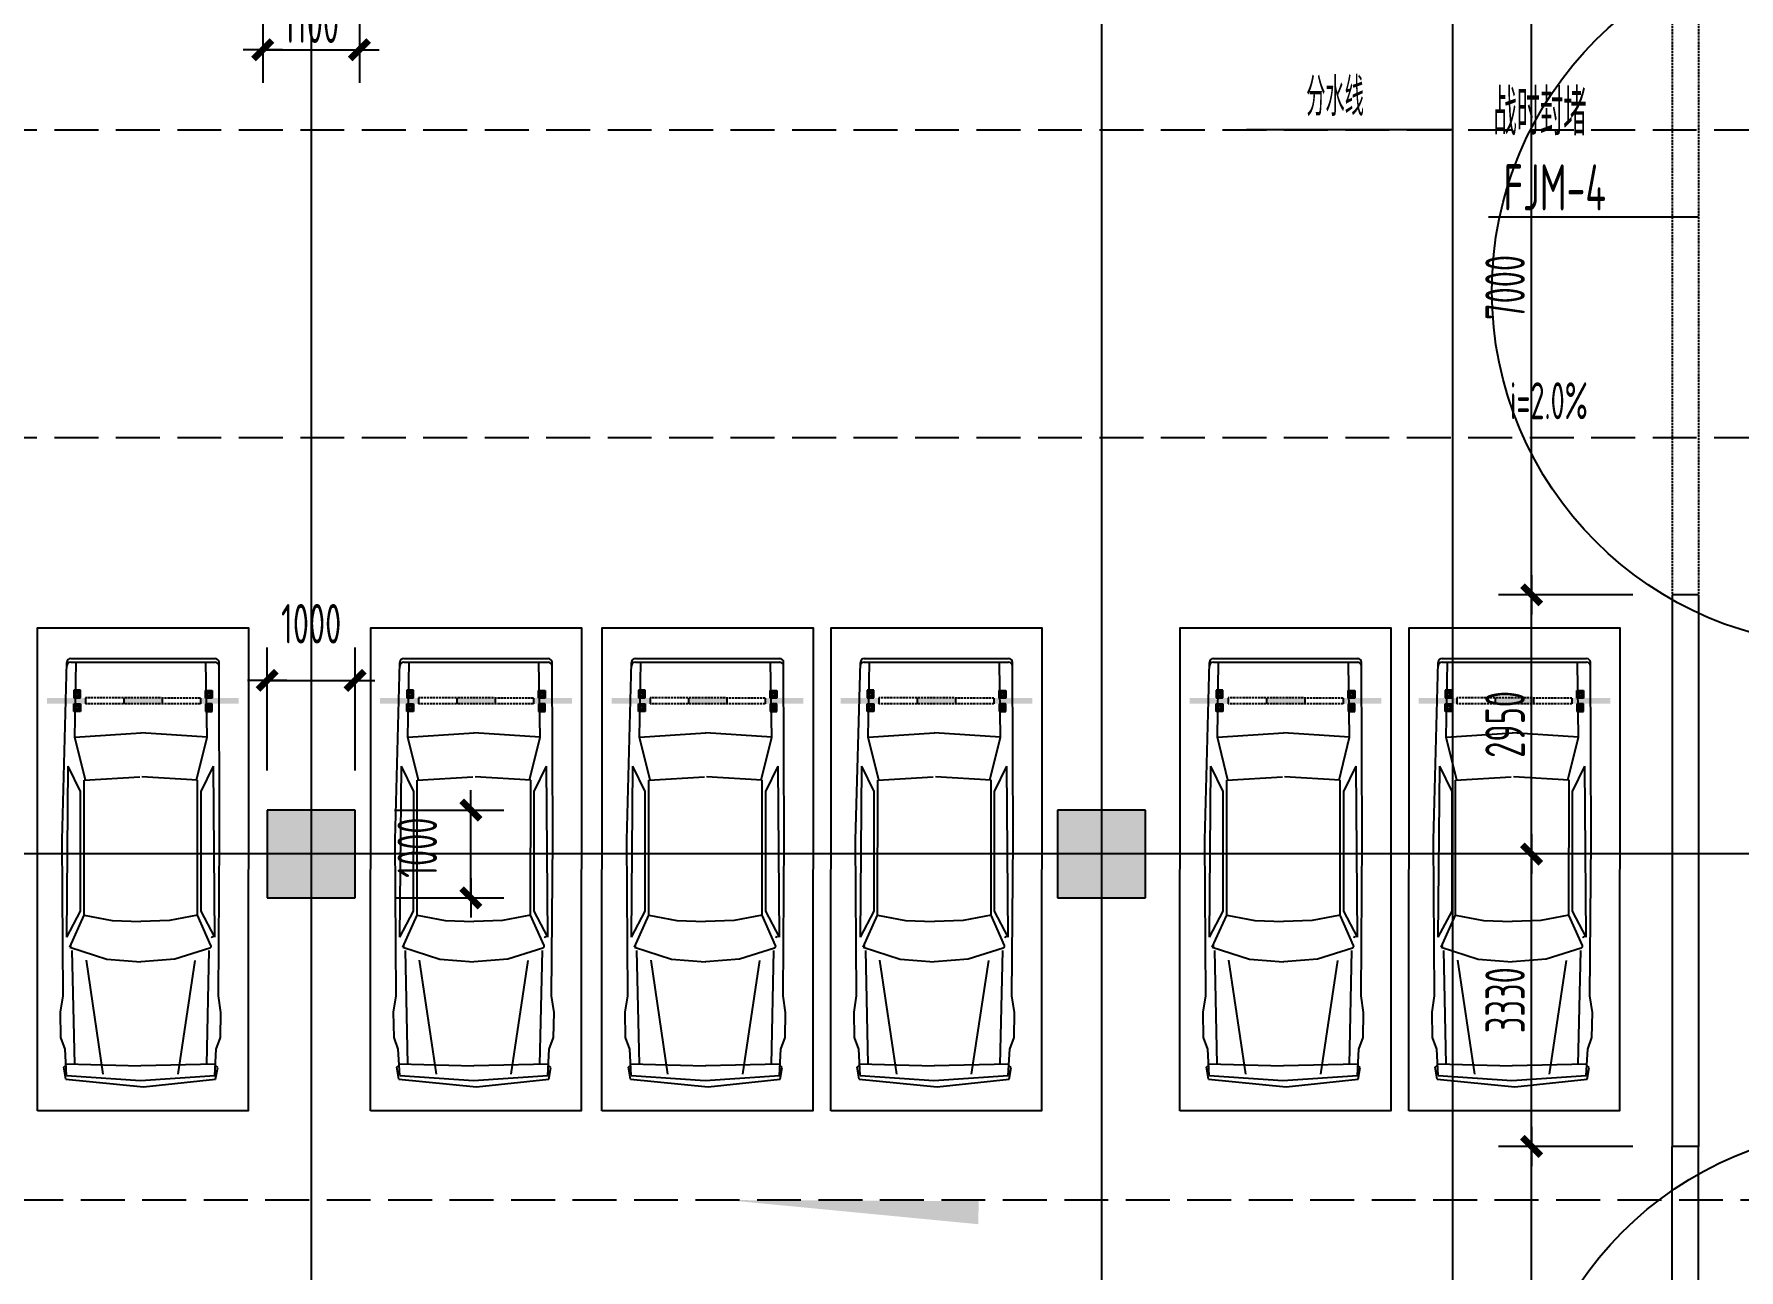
# Model space of a CAD drawing. Extents: x 1596194 to 1987057, y -212608 to 63160.
# Drawn here: x 1711875 to 1731289, y 1975 to 16044 of the extents above; entities that cross this region are included whole.
import ezdxf

# ---------------------------------------------------------------- set-up
doc = ezdxf.new("R2010")
doc.units = 0
doc.header["$LTSCALE"] = 100
doc.header["$MEASUREMENT"] = 0
doc.linetypes.add('DASH', pattern=[0.35, 0.25, -0.1])
doc.linetypes.add('DASH_200', pattern=[0.7, 0.5, -0.2])
doc.layers.get('0').update_dxf_attribs({"linetype": 'CONTINUOUS'})
doc.layers.get('DEFPOINTS').update_dxf_attribs({"linetype": 'CONTINUOUS'})
for name, color, linetype in [('_走道示意', 8, 'CONTINUOUS'), ('CAR', 8, 'CONTINUOUS'), ('COLUMN', 1, 'CONTINUOUS'), ('DCHJ', 1, 'CONTINUOUS'), ('DOTE', 251, 'CONTINUOUS'), ('PUB_DIM', 3, 'CONTINUOUS'), ('PUB_TEXT', 30, 'CONTINUOUS'), ('SOLID_HATCH', 40, 'CONTINUOUS'), ('WALL', 2, 'CONTINUOUS'), ('WINDOW', 4, 'CONTINUOUS'), ('车位', 8, 'CONTINUOUS')]:
    doc.layers.add(name, color=color, linetype=linetype)
doc.styles.add('DIM', font='', dxfattribs={"width": 0.75})
doc.styles.add('DIM_FONT', font='SYSZ.shx', dxfattribs={"width": 0.7, "bigfont": 'SYFS.shx'})
doc.styles.get('DIM').set_extended_font_data('FangSong_GB2312')
doc.dimstyles.new('DIMN150', dxfattribs={"dimscale": 1.5, "dimtxt": 300, "dimasz": 1, "dimexe": 250, "dimexo": 300, "dimgap": 30, "dimtad": 1, "dimdec": 0, "dimzin": 0, "dimdsep": 46, "dimtxsty": 'DIM_FONT', "dimblk": 'ARCHTICK', "dimcen": 0.09, "dimclrt": 7, "dimazin": 2, "dimtfac": 1, "dimtdec": 0, "dimtix": 1, "dimtmove": 2, "dimatfit": 3, "dimldrblk": 'DOT', "dimfxl": 0, "dimtolj": 1, "dimtzin": 0, "dimarcsym": 0})

# ---------------------------------------------------------------- blocks, each defined once
blk = doc.blocks.new('_archtick')
blk.add_line((-150, 0), (150, 0))
at = {"const_width": 50}
blk.add_lwpolyline([(-70, -70), (70, 70)], dxfattribs=at)
blk = doc.blocks.new('*D605')
at = {"layer": 'DEFPOINTS', "color": 0}
for p in [(1715530, 7210), (1716849, 7210), (1715530, 6210)]:
    blk.add_point(p, dxfattribs=at)
at = {"layer": 'PUB_DIM', "color": 0, "lineweight": -2}
for p, q in [((1715980, 7210), (1717224, 7210)), ((1716849, 6210), (1716849, 7210)), ((1715980, 6210), (1717224, 6210))]:
    blk.add_line(p, q, dxfattribs=at)
at = {"layer": 'PUB_DIM', "color": 0, "lineweight": -2, "xscale": 1.5, "yscale": 1.5, "zscale": 1.5}
for p, rotation in [((1716849, 7210), 90), ((1716849, 6210), 270)]:
    blk.add_blockref('_archtick', p, dxfattribs=dict(at, rotation=rotation))
at = {"layer": 'PUB_DIM', "color": 7, "insert": (1716239, 6782), "char_height": 450, "attachment_point": 5, "rotation": 90, "style": 'DIM_FONT'}
blk.add_mtext('\\A1;1000', dxfattribs=at)
blk = doc.blocks.new('_Dot')
at = {"color": 0, "linetype": 'ByBlock', "lineweight": -2}
blk.add_line((-0.5, 0), (-1, 0), dxfattribs=at)
at = {"color": 0, "linetype": 'ByBlock', "const_width": 0.5}
blk.add_lwpolyline([(-0.25, 0, 1), (0.25, 0, 1)], format="xyb", close=True, dxfattribs=at)
blk = doc.blocks.new('*D606')
at = {"layer": 'DEFPOINTS', "color": 0}
for p in [(1715530, 8686), (1714530, 7210), (1715530, 7210)]:
    blk.add_point(p, dxfattribs=at)
at = {"layer": 'PUB_DIM', "color": 0, "lineweight": -2}
for p, q in [((1714530, 7660), (1714530, 9061)), ((1715530, 7660), (1715530, 9061)), ((1714530, 8686), (1715530, 8686))]:
    blk.add_line(p, q, dxfattribs=at)
at = {"layer": 'PUB_DIM', "color": 0, "lineweight": -2, "xscale": 1.5, "yscale": 1.5, "zscale": 1.5, "rotation": 180}
blk.add_blockref('_archtick', (1714530, 8686), dxfattribs=at)
at = {"layer": 'PUB_DIM', "color": 0, "lineweight": -2, "xscale": 1.5, "yscale": 1.5, "zscale": 1.5}
blk.add_blockref('_archtick', (1715530, 8686), dxfattribs=at)
at = {"layer": 'PUB_DIM', "color": 7, "insert": (1715030, 9331), "char_height": 450, "attachment_point": 5, "style": 'DIM_FONT'}
blk.add_mtext('\\A1;1000', dxfattribs=at)
blk = doc.blocks.new('*D607')
at = {"layer": 'DEFPOINTS', "color": 0}
for p in [(1714480, 17060), (1715580, 17060), (1715580, 15866)]:
    blk.add_point(p, dxfattribs=at)
at = {"layer": 'PUB_DIM', "color": 0, "lineweight": -2}
for p, q in [((1714480, 16610), (1714480, 15491)), ((1715580, 16610), (1715580, 15491)), ((1714480, 15866), (1715580, 15866))]:
    blk.add_line(p, q, dxfattribs=at)
at = {"layer": 'PUB_DIM', "color": 0, "lineweight": -2, "xscale": 1.5, "yscale": 1.5, "zscale": 1.5, "rotation": 180}
blk.add_blockref('_archtick', (1714480, 15866), dxfattribs=at)
at = {"layer": 'PUB_DIM', "color": 0, "lineweight": -2, "xscale": 1.5, "yscale": 1.5, "zscale": 1.5}
blk.add_blockref('_archtick', (1715580, 15866), dxfattribs=at)
at = {"layer": 'PUB_DIM', "color": 7, "insert": (1715030, 16168), "char_height": 450, "attachment_point": 5, "style": 'DIM_FONT'}
blk.add_mtext('\\A1;1100', dxfattribs=at)
blk = doc.blocks.new('*D1105')
at = {"layer": 'DEFPOINTS', "color": 0}
for p in [(1728928, 3380), (1730530, 3380), (1730530, -3620)]:
    blk.add_point(p, dxfattribs=at)
at = {"layer": 'PUB_DIM', "color": 0, "lineweight": -2}
for p, q in [((1730080, 3380), (1728553, 3380)), ((1728928, -3620), (1728928, 3380)), ((1730080, -3620), (1728553, -3620))]:
    blk.add_line(p, q, dxfattribs=at)
at = {"layer": 'PUB_DIM', "color": 0, "lineweight": -2, "xscale": 1.5, "yscale": 1.5, "zscale": 1.5}
for p, rotation in [((1728928, 3380), 90), ((1728928, -3620), 270)]:
    blk.add_blockref('_archtick', p, dxfattribs=dict(at, rotation=rotation))
at = {"layer": 'PUB_DIM', "color": 7, "insert": (1728626, -120), "char_height": 450, "attachment_point": 5, "rotation": 90, "style": 'DIM_FONT'}
blk.add_mtext('\\A1;7000', dxfattribs=at)
blk = doc.blocks.new('*D1106')
at = {"layer": 'DEFPOINTS', "color": 0}
for p in [(1728928, 6710), (1730530, 6710), (1730530, 3380)]:
    blk.add_point(p, dxfattribs=at)
at = {"layer": 'PUB_DIM', "color": 0, "lineweight": -2}
for p, q in [((1730080, 6710), (1728553, 6710)), ((1728928, 3380), (1728928, 6710)), ((1730080, 3380), (1728553, 3380))]:
    blk.add_line(p, q, dxfattribs=at)
at = {"layer": 'PUB_DIM', "color": 0, "lineweight": -2, "xscale": 1.5, "yscale": 1.5, "zscale": 1.5}
for p, rotation in [((1728928, 6710), 90), ((1728928, 3380), 270)]:
    blk.add_blockref('_archtick', p, dxfattribs=dict(at, rotation=rotation))
at = {"layer": 'PUB_DIM', "color": 7, "insert": (1728626, 5045), "char_height": 450, "attachment_point": 5, "rotation": 90, "style": 'DIM_FONT'}
blk.add_mtext('\\A1;3330', dxfattribs=at)
blk = doc.blocks.new('*D1107')
at = {"layer": 'DEFPOINTS', "color": 0}
for p in [(1728928, 9660), (1730530, 9660), (1730530, 6710)]:
    blk.add_point(p, dxfattribs=at)
at = {"layer": 'PUB_DIM', "color": 0, "lineweight": -2}
for p, q in [((1730080, 9660), (1728553, 9660)), ((1728928, 6710), (1728928, 9660)), ((1730080, 6710), (1728553, 6710))]:
    blk.add_line(p, q, dxfattribs=at)
at = {"layer": 'PUB_DIM', "color": 0, "lineweight": -2, "xscale": 1.5, "yscale": 1.5, "zscale": 1.5}
for p, rotation in [((1728928, 9660), 90), ((1728928, 6710), 270)]:
    blk.add_blockref('_archtick', p, dxfattribs=dict(at, rotation=rotation))
at = {"layer": 'PUB_DIM', "color": 7, "insert": (1728626, 8185), "char_height": 450, "attachment_point": 5, "rotation": 90, "style": 'DIM_FONT'}
blk.add_mtext('\\A1;2950', dxfattribs=at)
blk = doc.blocks.new('*D1371')
at = {"layer": 'DEFPOINTS', "color": 0}
for p in [(1728928, 16660), (1730148, 16660), (1730148, 9660)]:
    blk.add_point(p, dxfattribs=at)
at = {"layer": 'PUB_DIM', "color": 0, "lineweight": -2}
for p, q in [((1729698, 16660), (1728553, 16660)), ((1728928, 9660), (1728928, 16660)), ((1729698, 9660), (1728553, 9660))]:
    blk.add_line(p, q, dxfattribs=at)
at = {"layer": 'PUB_DIM', "color": 0, "lineweight": -2, "xscale": 1.5, "yscale": 1.5, "zscale": 1.5}
for p, rotation in [((1728928, 16660), 90), ((1728928, 9660), 270)]:
    blk.add_blockref('_archtick', p, dxfattribs=dict(at, rotation=rotation))
at = {"layer": 'PUB_DIM', "color": 7, "insert": (1728626, 13160), "char_height": 450, "attachment_point": 5, "rotation": 90, "style": 'DIM_FONT'}
blk.add_mtext('\\A1;7000', dxfattribs=at)
blk = doc.blocks.new('车位')
at = {"layer": '车位'}
h = blk.add_hatch(color=256, dxfattribs=at)
h.paths.add_polyline_path([(411, -866), (487, -866), (487, -953), (411, -953)])
edge = h.paths.add_edge_path(flags=16)
edge.add_ellipse((449, -909), major_axis=(10.2, 10.2), ratio=1, start_angle=-45.0335, end_angle=314.9665, ccw=False)
edge = h.paths.add_edge_path(flags=16)
edge.add_ellipse((449, -757), major_axis=(10.2, 10.2), ratio=1, start_angle=-45.0335, end_angle=314.9665, ccw=False)
h.paths.add_polyline_path([(411, -800), (487, -800), (487, -713), (411, -713)])
h = blk.add_hatch(color=256, dxfattribs=at)
h.paths.add_polyline_path([(1988, -867), (1912, -867), (1912, -954), (1988, -954)])
h.paths.add_polyline_path([(1988, -801), (1912, -801), (1912, -714), (1988, -714)])
edge = h.paths.add_edge_path(flags=16)
edge.add_ellipse((1950, -757), major_axis=(10.2, 10.2), ratio=1, start_angle=-45.0335, end_angle=314.9665, ccw=False)
edge = h.paths.add_edge_path(flags=16)
edge.add_ellipse((1950, -910), major_axis=(10.2, 10.2), ratio=1, start_angle=-45.0335, end_angle=314.9665, ccw=False)
h = blk.add_hatch(color=256, dxfattribs=at)
h.paths.add_polyline_path([(1854, -801), (2291, -801), (2291, -867), (1854, -867)])
h.paths.add_polyline_path([(981, -801), (1418, -801), (1418, -866), (981, -866)])
h.paths.add_polyline_path([(108, -800), (545, -800), (545, -866), (108, -866)])
at = {"layer": 'DCHJ', "color": 251}
for p, q in [((487, -713), (411, -713)), ((411, -713), (411, -800)), ((487, -800), (487, -713)), ((1912, -801), (1912, -714)), ((1912, -714), (1988, -714)), ((1988, -714), (1988, -801)), ((411, -800), (487, -800)), ((411, -866), (487, -866)), ((411, -953), (411, -866)), ((981, -801), (981, -866)), ((1418, -801), (1418, -866)), ((1854, -801), (1854, -867)), ((1988, -801), (1912, -801)), ((1988, -867), (1912, -867)), ((1912, -867), (1912, -954))]:
    blk.add_line(p, q, dxfattribs=at)
for centre in [(449, -757), (1950, -757), (449, -909)]:
    blk.add_circle(centre, 14.4, dxfattribs=at)
at = {"layer": '车位'}
for p, q in [((487, -953), (411, -953)), ((487, -866), (487, -953)), ((545, -800), (545, -866)), ((1912, -954), (1988, -954)), ((1988, -954), (1988, -867))]:
    blk.add_line(p, q, dxfattribs=at)
at = {"layer": '车位', "linetype": 'DASH'}
for p, q in [((1854, -801), (545, -800)), ((1854, -867), (545, -866))]:
    blk.add_line(p, q, dxfattribs=at)
at = {"layer": '车位'}
blk.add_lwpolyline([(-3, -5500), (0, 0), (2400, -1), (2397, -5501)], close=True, dxfattribs=at)
blk.add_circle((1950, -910), 14.4, dxfattribs=at)
blk = doc.blocks.new('CAR8')
for p, q in [((4, 1244), (151, 1298)), ((151, 1298), (470, 1303)), ((470, 1303), (678, 1271)), ((-376, 1236), (-474, 253)), ((-331, 1226), (-393, 293)), ((-376, 1236), (-226, 1262)), ((-331, 1226), (4, 1244)), ((-226, 1262), (-206, 1237)), ((-184, 1235), (-206, 289)), ((-188, 1124), (1252, 1155)), ((678, 1271), (2652, 1285)), ((1292, 1188), (1141, 719)), ((1292, 1188), (1697, 1006)), ((1420, 1224), (3582, 1207)), ((1420, 1224), (1749, 1051)), ((2652, 1285), (4896, 1226)), ((3263, 1051), (3582, 1207)), ((3407, 991), (3951, 1125)), ((3951, 1125), (4003, 287)), ((3951, 1125), (4893, 1110)), ((4898, 1177), (4898, -649)), ((4945, 1176), (4945, -649)), ((-313, 762), (1127, 977)), ((1697, 1006), (1630, 652)), ((1697, 1006), (3406, 1006)), ((1749, 1051), (3263, 1051)), ((3406, 1006), (3449, 302)), ((1141, 719), (1108, 289)), ((1630, 652), (1617, 289)), ((-474, 253), (-376, -659)), ((-393, 293), (-331, -649)), ((-184, -658), (-206, 288)), ((1141, -141), (1108, 288)), ((1630, -75), (1617, 288)), ((3406, -429), (3449, 275)), ((3951, -548), (4003, 290)), ((-313, -185), (1127, -400)), ((1283, -584), (1141, -141)), ((1697, -429), (1630, -75)), ((1317, -599), (1697, -429)), ((1697, -429), (3406, -429)), ((3407, -414), (3951, -548)), ((-188, -547), (1252, -578)), ((1420, -647), (1749, -474)), ((1420, -647), (3582, -630)), ((1749, -474), (3263, -474)), ((3263, -474), (3582, -630)), ((3951, -548), (4893, -533)), ((-376, -659), (-226, -685)), ((-331, -649), (4, -667)), ((-226, -685), (-206, -660)), ((4, -667), (151, -721)), ((151, -721), (470, -726)), ((470, -726), (678, -694)), ((678, -694), (2652, -708)), ((2652, -708), (4895, -699))]:
    blk.add_line(p, q)
for centre, radius, start, end in [((1307, 1154), 25, 65.7961, 162.2571), ((4848, 1177), 50, 0, 88.5082), ((4895, 1176), 50, 0, 88.5082), ((-193, 289), 12.5, 178.7004, 181.2996), ((1121, 289), 12.5, 175.5855, 184.4145), ((1629, 289), 12.5, 177.991, 182.009), ((1307, -577), 25, 197.7429, 294.2039), ((1435, -611), 12.5, 116.9382, 269.53), ((4848, -649), 50, 270.2142, 0), ((4895, -649), 50, 270.2142, 0)]:
    blk.add_arc(centre, radius, start, end)
at = {"linetype": 'Continuous', "style": 'DIM', "flags": 9}
for tag in ['XSIZE', 'YSIZE']:
    blk.add_attdef(tag, (-393, 293), '', height=0.5, dxfattribs=at)
blk = doc.blocks.new('车位-car')
at = {"layer": 'CAR', "xscale": 0.9000000003718892, "yscale": 0.9000000000232831, "zscale": 0.9, "rotation": 89.96654327695857}
blk.add_blockref('CAR8', (1434, -4802), dxfattribs=at)
at = {"layer": '车位'}
blk.add_blockref('车位', (0, 0), dxfattribs=at)
blk = doc.blocks.new('A$C2D8B7957')
at = {"linetype": 'Continuous'}
h = blk.add_hatch(color=256, dxfattribs=at)
h.paths.add_polyline_path([(2869, 0), (1150, 165), (1412, 269), (2870, 263)])
h.paths.add_polyline_path([(1412, 269), (1150, 165), (0, 275)])
blk = doc.blocks.new('_fzh')
for p, q in [((-0.5, 0.5), (-0.5, -0.5)), ((0.5, 0.5), (-0.5, 0.5)), ((0.5, -0.5), (0.5, 0.5)), ((-0.5, -0.5), (0.5, -0.5))]:
    blk.add_line(p, q)
at = {"layer": 'SOLID_HATCH'}
blk.add_solid([(0.5, 0.5), (0.5, -0.5), (-0.5, 0.5), (-0.5, -0.5)], dxfattribs=at)

msp = doc.modelspace()

# ---------------------------------------------------------------- linework, layer by layer
at = {"layer": '_走道示意', "linetype": 'DASH_200', "ltscale": 10}
for p, q in [((1673607.308, 14952.464), (1737109.836, 14952.464)), ((1673607.308, 11452.464), (1740609.836, 11452.464)), ((1667607.308, 2770.904), (1765711.561, 2770.904))]:
    msp.add_line(p, q, dxfattribs=at)
at = {"layer": 'DOTE'}
for p, q in [((1715030.206, 50334.236), (1715030.206, -36126.938)), ((1724030.206, 50334.236), (1724030.206, -36126.938)), ((1799629.617, 6710.131), (1638383.856, 6710.131))]:
    msp.add_line(p, q, dxfattribs=at)
at = {"layer": 'PUB_DIM'}
msp.add_lwpolyline([(1730232.356, 11449.802, 0, 0, 0), (1728969.009, 11449.802, 120, 0, 0), (1728519.009, 11449.802, 0, 0, 0)], format="xyseb", dxfattribs=at)
for centre in [(1732515.39, 13121.888), (1732815.206, -452.369)]:
    msp.add_circle(centre, 4039.313, dxfattribs=at)
at = {"layer": 'PUB_TEXT'}
for p, q in [((1725680.104, 14957.855), (1728030.206, 14957.855)), ((1730830.206, 13958.279), (1728438.275, 13958.279))]:
    msp.add_line(p, q, dxfattribs=at)
at = {"layer": 'WALL'}
for p, q in [((1730530.206, 9660.131), (1730530.206, 3380.131)), ((1730830.206, 9660.131), (1730530.206, 9660.131)), ((1730830.206, 9660.131), (1730830.206, 3380.131)), ((1730830.206, 3380.131), (1730530.206, 3380.131))]:
    msp.add_line(p, q, dxfattribs=at)
at = {"layer": 'WINDOW', "linetype": 'DASH'}
for p, q in [((1730530.206, 16660.131), (1730530.206, 9660.131)), ((1730830.206, 16660.131), (1730830.206, 9660.131))]:
    msp.add_line(p, q, dxfattribs=at)
at = {"layer": 'WINDOW'}
for p, q in [((1730530.206, -3619.869), (1730530.206, 3380.131)), ((1730830.206, -3619.869), (1730830.206, 3380.131))]:
    msp.add_line(p, q, dxfattribs=at)
msp.add_lwpolyline([(1730530.206, -26239.869), (1728030.206, -23739.869), (1728030.206, 16660.131), (1730530.206, 19160.131)], dxfattribs=at)

# ---------------------------------------------------------------- block references
at = {"layer": '_走道示意', "linetype": 'DASH_200', "ltscale": 10}
msp.add_blockref('A$C2D8B7957', (1719760.04, 2494.546), dxfattribs=at)
at = {"layer": 'COLUMN', "xscale": 1000, "yscale": 1000, "zscale": 1000}
for p in [(1715030.206, 6710.131), (1724030.206, 6710.131)]:
    msp.add_blockref('_fzh', p, dxfattribs=at)
at = {"layer": '车位'}
for p in [(1711915.313, 9286.369), (1715708.028, 9286.369), (1718345.124, 9286.369), (1720951.039, 9286.369), (1724926.703, 9286.369), (1727532.618, 9286.369)]:
    msp.add_blockref('车位-car', p, dxfattribs=at)

# ---------------------------------------------------------------- texts
at = {"layer": 'PUB_TEXT', "style": 'DIM_FONT'}
for s, height, width, p in [('分水线', 434.0551, 0.7, (1726361.702, 15112.869)), ('战时封堵', 525, 0.7, (1728494.43, 14892.074)), ('FJM-4', 525, 0.7, (1728606.509, 14036.806)), ('i=2.0%', 420, 0.65625, (1728680.057, 11659.802))]:
    msp.add_text(s, height=height, dxfattribs=dict(at, width=width)).set_placement(p)

# ---------------------------------------------------------------- dimensions: what is measured, and where the dimension line sits
at = {"layer": 'PUB_DIM'}
for p1, p2, distance, picture, middle in [((1714480.206, 17060.131), (1715580.206, 17060.131), -1193.963, '*D607', (1715030.206, 16168.312)), ((1730148.069, 9660.131), (1730148.069, 16660.131), 1220.267, '*D1371', (1728625.66, 13160.131)), ((1730530.206, 6710.131), (1730530.206, 9660.131), 1602.403, '*D1107', (1728625.66, 8185.131)), ((1730530.206, 3380.29), (1730530.206, 6710.131), 1602.403, '*D1106', (1728625.66, 5045.211)), ((1730530.206, -3619.71), (1730530.206, 3380.29), 1602.403, '*D1105', (1728625.66, -119.71))]:
    dim = msp.add_aligned_dim(p1=p1, p2=p2, distance=distance, dimstyle='DIMN150', dxfattribs=at)
    dim.commit()
    dim.dimension.update_dxf_attribs({"geometry": picture, "text_midpoint": middle})
for base, p1, angle, picture, middle in [((1715530.206, 8685.866), (1714530.206, 7210.131), 0, '*D606', (1715030.206, 9330.866)), ((1716848.628, 7210.131), (1715530.206, 6210.131), 90, '*D605', (1716238.612, 6782.024))]:
    dim = msp.add_linear_dim(base=base, p1=p1, p2=(1715530.206, 7210.131), angle=angle, dimstyle='DIMN150', dxfattribs=at)
    dim.commit()
    dim.dimension.update_dxf_attribs({"geometry": picture, "text_midpoint": middle, "dimtype": 129})

doc.saveas('drawing.dxf')
